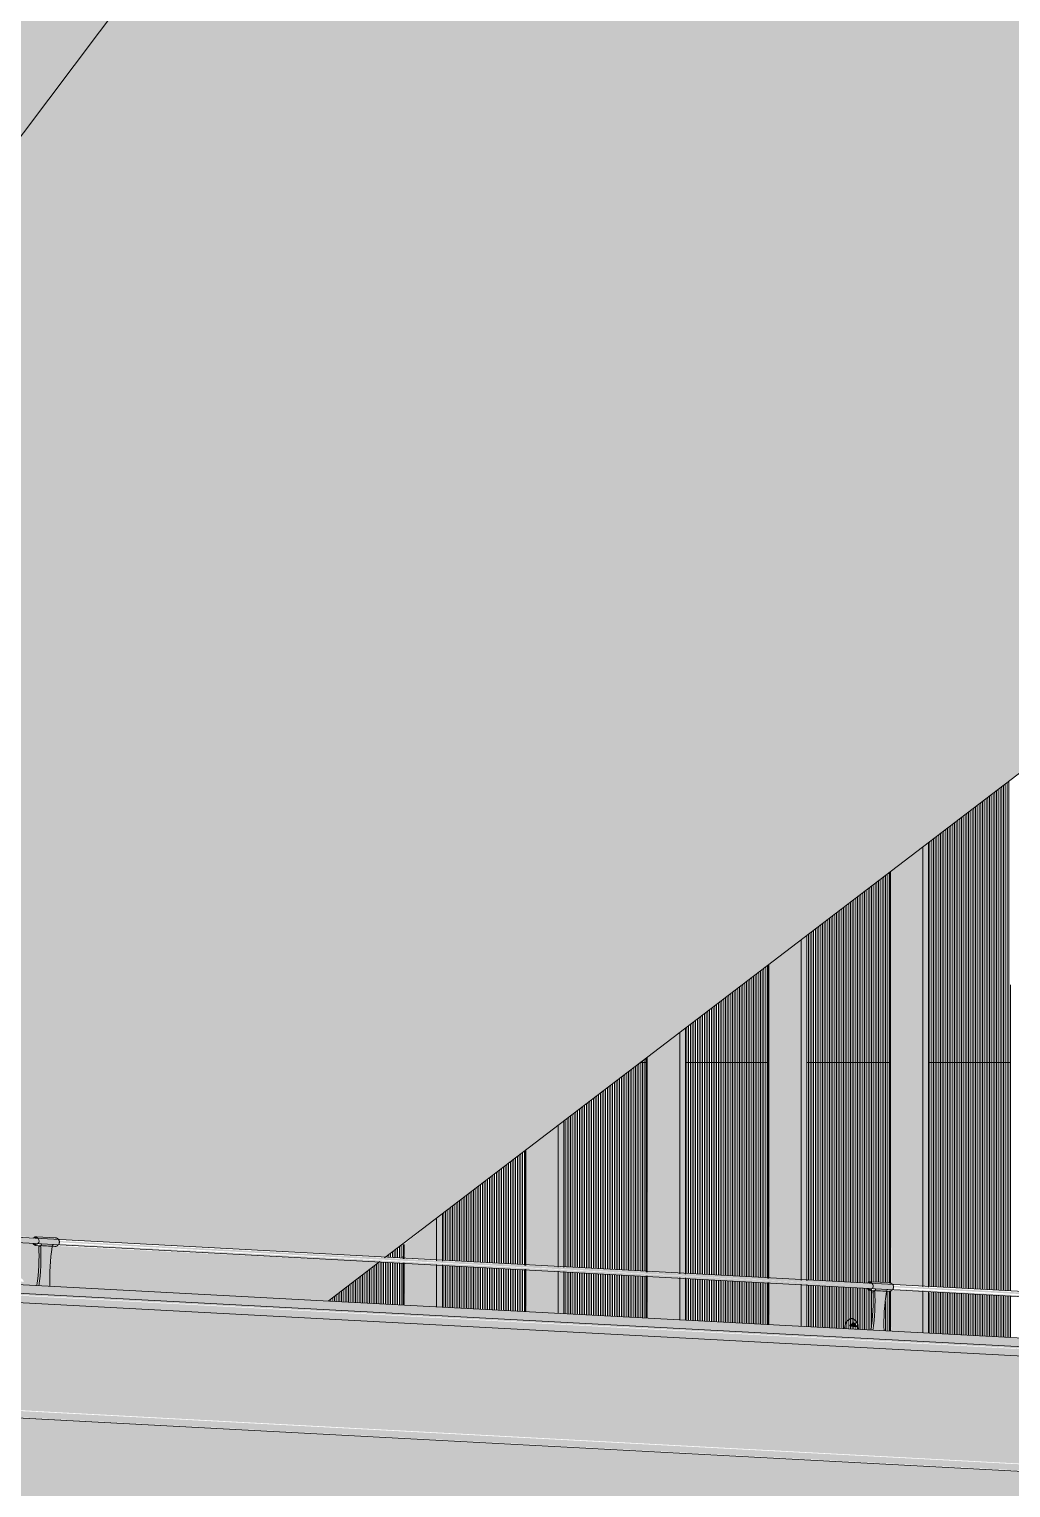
# Model space of a CAD drawing. Header units: millimetres. Extents: x -4612930 to -4329258, y -1064 to 30311.
# Drawn here: x -4523386 to -4521927, y 10478 to 12646 of the extents above; entities that cross this region are included whole.
import ezdxf

# ---------------------------------------------------------------- set-up
doc = ezdxf.new("R2010")
doc.units = ezdxf.units.MM
for name, color, linetype, lineweight in [('A-GENM', 13, 'Continuous', 5), ('A-GLAZ-CURT', 52, 'Continuous', 5), ('A-GLAZ-CWMG', 51, 'Continuous', 5), ('A-ROOF', 132, 'Continuous', 5), ('Q-SPCQ', 91, 'Continuous', 5)]:
    doc.layers.add(name, color=color, linetype=linetype, lineweight=lineweight)

# ---------------------------------------------------------------- blocks, each defined once
blk = doc.blocks.new('Static Line_Sayfa_Metal Deck_Pan Mount - Up to 15 _ pitch - Max 2 Users-1848369-SOUTH WEST')
at = {"layer": 'Q-SPCQ'}
h = blk.add_hatch(color=256, dxfattribs=at)
h.paths.add_polyline_path([(-4517174.3, 10506.2), (-4517172.9, 10509.5), (-4517173, 10510.1), (-4518385, 10573.4), (-4518385.1, 10571.5), (-4517178.7, 10506.4)])
h.paths.add_polyline_path([(-4518413.7, 10573), (-4518412.2, 10575.9), (-4518412.3, 10577), (-4519624.4, 10640.2), (-4519624.4, 10638.3), (-4518418, 10573.3)])
h.paths.add_polyline_path([(-4519653, 10639.9), (-4519651.6, 10642.8), (-4519651.7, 10643.8), (-4520863.7, 10706.9), (-4520863.8, 10705.2), (-4519657.3, 10640.1)])
h.paths.add_polyline_path([(-4520892.3, 10706.7), (-4520890.9, 10709.6), (-4520891, 10710.6), (-4522103.1, 10773.7), (-4522103.1, 10772), (-4520896.7, 10706.9)])
h.paths.add_polyline_path([(-4522131.7, 10773.5), (-4522130.2, 10776.4), (-4522130.4, 10777.5), (-4523342.4, 10840.8), (-4523342.5, 10838.8), (-4522136, 10773.8)])
h.paths.add_polyline_path([(-4523371, 10840.4), (-4523369.6, 10843.3), (-4523369.7, 10844.3), (-4524581.7, 10907.7), (-4524581.8, 10905.7), (-4523375.4, 10840.6)])
h.paths.add_polyline_path([(-4524610.3, 10907.2), (-4524608.9, 10910.6), (-4524609, 10911.1), (-4525821.1, 10974.5), (-4525821.1, 10972.5), (-4524614.1, 10907.4)])
h.paths.add_polyline_path([(-4525849.7, 10974), (-4525848.2, 10977.3), (-4525848.4, 10978), (-4527060.4, 11041.3), (-4527060.5, 11039.3), (-4525854, 10974.3)])
h.paths.add_polyline_path([(-4527089, 11040.9), (-4527087.6, 11044.1), (-4527088.2, 11044.8), (-4528299.7, 11108.2), (-4528299.8, 11106.2), (-4527093.4, 11041.1)])
h.paths.add_polyline_path([(-4528328.4, 11107.7), (-4528326.9, 11110.8), (-4528327, 11111.7), (-4529539.1, 11175), (-4529539.1, 11173), (-4528332.7, 11107.9)])
h.paths.add_polyline_path([(-4529567.7, 11174.5), (-4529566.3, 11177.5), (-4529566.4, 11178.5), (-4530778.4, 11241.9), (-4530778.2, 11239.8), (-4529572, 11174.8)])
h = blk.add_hatch(color=256, dxfattribs=at)
h.paths.add_polyline_path([(-4517172.8, 10510.1), (-4517173.9, 10514.2), (-4518384.8, 10577.5), (-4518384.8, 10575.5), (-4517173, 10510.1)])
h.paths.add_polyline_path([(-4518412.2, 10576.9), (-4518413.2, 10581), (-4519624.2, 10644.3), (-4519624.1, 10642.3), (-4518412.3, 10577)])
h.paths.add_polyline_path([(-4519651.5, 10643.8), (-4519652.6, 10647.8), (-4520863.5, 10711.1), (-4520863.4, 10709.1), (-4519651.7, 10643.8)])
h.paths.add_polyline_path([(-4520890.8, 10710.6), (-4520891.9, 10714.7), (-4522102.8, 10778), (-4522102.8, 10776), (-4520891, 10710.6)])
h.paths.add_polyline_path([(-4522130.2, 10777.5), (-4522131.2, 10781.5), (-4523342.2, 10844.8), (-4523342.1, 10842.8), (-4522130.4, 10777.5)])
h.paths.add_polyline_path([(-4523369.5, 10844.3), (-4523370.6, 10848.4), (-4524581.5, 10911.7), (-4524581.5, 10909.7), (-4523369.7, 10844.3)])
h.paths.add_polyline_path([(-4524608.9, 10911.1), (-4524609.9, 10915.2), (-4525820.9, 10978.5), (-4525820.8, 10976.5), (-4524609, 10911.1)])
h.paths.add_polyline_path([(-4525848.2, 10978), (-4525849.2, 10982), (-4527060.2, 11045.1), (-4527060.1, 11043.3), (-4525848.4, 10978)])
h.paths.add_polyline_path([(-4527087.5, 11044.8), (-4527088.6, 11048.9), (-4528299.5, 11112), (-4528299.5, 11110.2), (-4527087.7, 11044.8)])
h.paths.add_polyline_path([(-4528326.9, 11111.6), (-4528327.9, 11115.7), (-4529538.9, 11178.9), (-4529538.8, 11177), (-4528327, 11111.7)])
h.paths.add_polyline_path([(-4529566.2, 11178.5), (-4529567.3, 11182.5), (-4530778.2, 11245.7), (-4530778.1, 11243.8), (-4529566.4, 11178.5)])
h = blk.add_hatch(color=256, dxfattribs=at)
h.paths.add_polyline_path([(-4523373.1, 10839.3), (-4523375.4, 10840.6), (-4523375.4, 10839.4)])
h.paths.add_polyline_path([(-4523370.6, 10848.4), (-4523376.2, 10849.9), (-4523374.7, 10848.6)])
for points in [[(-4523348.1, 10836.6), (-4523342.3, 10841.8), (-4523344.3, 10847.5), (-4523347.4, 10849.6), (-4523374.7, 10851.1), (-4523369.5, 10845.3), (-4523371, 10840.4), (-4523372.1, 10837.9), (-4523348.3, 10836.6)], [(-4523371.7, 10778.3), (-4523368.9, 10810.4), (-4523369.7, 10836.8), (-4523371.8, 10836.6), (-4523372.3, 10801.3), (-4523372.3, 10778.3)], [(-4523355.2, 10777.4), (-4523353.7, 10820.8), (-4523351.7, 10837), (-4523368.8, 10837), (-4523370.2, 10789.8), (-4523371.6, 10778.3), (-4523366.8, 10778)], [(-4523351.7, 10837), (-4523353.7, 10838.1), (-4523353.7, 10837.1)], [(-4522108.8, 10769.8), (-4522103, 10775), (-4522105, 10780.7), (-4522108.2, 10782.8), (-4522135.3, 10784.2), (-4522130.1, 10778.5), (-4522131.7, 10773.5), (-4522132.8, 10771.1), (-4522111.1, 10769.9)], [(-4522132.3, 10712.1), (-4522129.5, 10743.5), (-4522130.4, 10770), (-4522132.5, 10768.4), (-4522133.1, 10732.8), (-4522132.9, 10712.2)], [(-4522115.8, 10711.3), (-4522114.3, 10754), (-4522112.3, 10770.2), (-4522129.5, 10770.2), (-4522130.9, 10723), (-4522132.2, 10712.1), (-4522126.8, 10711.8)], [(-4522112.3, 10770.2), (-4522114.3, 10771.3), (-4522114.3, 10770.3)], [(-4522154.8, 10716.7), (-4522158.5, 10722.5), (-4522161, 10724.1), (-4522166.1, 10720.7), (-4522167.4, 10719.2), (-4522166.2, 10717.3), (-4522156, 10716.8)], [(-4522153, 10713.2), (-4522153.4, 10713.5), (-4522153.4, 10713.3)]]:
    blk.add_hatch(color=256, dxfattribs=at).paths.add_polyline_path(points)
h = blk.add_hatch(color=256, dxfattribs=at)
h.paths.add_polyline_path([(-4522133.8, 10772.4), (-4522136, 10773.8), (-4522136, 10772.5)])
h.paths.add_polyline_path([(-4522131.2, 10781.5), (-4522136.8, 10783), (-4522135.3, 10781.7)])
for p, q in [((-4530797.8, 11240.9), (-4517164.7, 10505.7)), ((-4517164.3, 10513.6), (-4530797.4, 11248.9)), ((-4523347.4, 10849.6), (-4523374.7, 10851.1)), ((-4523375.4, 10838.1), (-4523348.1, 10836.6)), ((-4523371.8, 10838.1), (-4523371.8, 10836.9)), ((-4523371.8, 10836.9), (-4523368.9, 10836.7)), ((-4523368.9, 10837.9), (-4523367.8, 10839.6)), ((-4523368.9, 10836.7), (-4523368.9, 10837.9)), ((-4523351.7, 10837), (-4523368.9, 10837.9)), ((-4523350.4, 10839), (-4523351.7, 10837)), ((-4523351.7, 10837), (-4523351.7, 10835.8)), ((-4522108.1, 10782.8), (-4522135.3, 10784.2)), ((-4522136, 10771.3), (-4522108.8, 10769.8)), ((-4522132.4, 10771.2), (-4522132.5, 10770.1)), ((-4522132.5, 10770.1), (-4522129.6, 10769.9)), ((-4522129.6, 10769.9), (-4522129.5, 10771.1)), ((-4522129.5, 10771.1), (-4522128.2, 10773.1)), ((-4522112.3, 10770.2), (-4522129.5, 10771.1)), ((-4522112.3, 10770.2), (-4522112.4, 10769)), ((-4522111.1, 10772.1), (-4522112.3, 10770.2)), ((-4522174.5, 10716), (-4522175.8, 10715.4)), ((-4522174, 10717.7), (-4522174, 10716.7)), ((-4522154.7, 10715.7), (-4522154.6, 10716.7)), ((-4522153.1, 10714.2), (-4522154.3, 10715))]:
    blk.add_line(p, q, dxfattribs=at)
at = {"layer": 'Q-SPCQ', "flags": 128}
for points in [[(-4523374.7, 10851.1), (-4523374.9, 10851.1), (-4523375.2, 10851.1), (-4523375.5, 10851.1), (-4523375.8, 10851), (-4523376, 10851), (-4523376.3, 10851), (-4523376.6, 10850.9), (-4523376.8, 10850.8), (-4523377.1, 10850.8), (-4523377.3, 10850.7), (-4523377.6, 10850.6), (-4523377.8, 10850.5), (-4523378.1, 10850.3), (-4523378.3, 10850.2), (-4523378.5, 10850.1), (-4523378.8, 10849.9), (-4523379, 10849.8), (-4523379.2, 10849.6), (-4523379.4, 10849.5), (-4523379.6, 10849.3)], [(-4523348.1, 10836.6), (-4523347.8, 10836.6), (-4523347.6, 10836.6), (-4523347.3, 10836.6), (-4523347, 10836.7), (-4523346.8, 10836.7), (-4523346.5, 10836.7), (-4523346.2, 10836.8), (-4523346, 10836.9), (-4523345.7, 10836.9), (-4523345.4, 10837), (-4523345.2, 10837.1), (-4523345, 10837.2), (-4523344.7, 10837.4), (-4523344.5, 10837.5), (-4523344.2, 10837.6), (-4523344, 10837.8), (-4523343.8, 10837.9), (-4523343.6, 10838.1), (-4523343.4, 10838.3), (-4523343.2, 10838.4), (-4523343, 10838.6), (-4523342.8, 10838.8), (-4523342.7, 10839), (-4523342.5, 10839.2), (-4523342.4, 10839.4), (-4523342.2, 10839.6), (-4523342.1, 10839.8), (-4523342, 10840.1), (-4523341.8, 10840.3), (-4523341.7, 10840.5), (-4523341.6, 10840.7), (-4523341.6, 10841), (-4523341.5, 10841.2), (-4523341.4, 10841.5), (-4523341.3, 10841.7), (-4523341.3, 10842), (-4523341.3, 10842.2), (-4523341.2, 10842.5), (-4523341.2, 10842.7), (-4523341.2, 10843), (-4523341.2, 10843.2), (-4523341.2, 10843.5), (-4523341.2, 10843.7), (-4523341.2, 10844), (-4523341.3, 10844.2), (-4523341.3, 10844.5), (-4523341.4, 10844.7), (-4523341.5, 10844.9), (-4523341.5, 10845.2), (-4523341.6, 10845.4), (-4523341.7, 10845.7), (-4523341.8, 10845.9), (-4523341.9, 10846.1), (-4523342.1, 10846.3), (-4523342.2, 10846.6), (-4523342.3, 10846.8), (-4523342.5, 10847), (-4523342.7, 10847.2), (-4523342.8, 10847.4), (-4523343, 10847.6), (-4523343.2, 10847.8), (-4523343.4, 10848), (-4523343.6, 10848.1), (-4523343.8, 10848.3), (-4523344, 10848.4), (-4523344.2, 10848.6), (-4523344.5, 10848.7), (-4523344.7, 10848.9), (-4523344.9, 10849), (-4523345.2, 10849.1), (-4523345.4, 10849.2), (-4523345.7, 10849.3), (-4523345.9, 10849.4), (-4523346.2, 10849.4), (-4523346.5, 10849.5), (-4523346.7, 10849.5), (-4523347, 10849.6), (-4523347.3, 10849.6), (-4523347.4, 10849.6)], [(-4523380, 10840.3), (-4523379.8, 10840.1), (-4523379.6, 10839.9), (-4523379.4, 10839.8), (-4523379.2, 10839.6), (-4523379, 10839.4), (-4523378.8, 10839.3), (-4523378.6, 10839.1), (-4523378.3, 10839), (-4523378.1, 10838.8), (-4523377.8, 10838.7), (-4523377.6, 10838.6), (-4523377.4, 10838.5), (-4523377.1, 10838.4)], [(-4523377.1, 10838.4), (-4523376.8, 10838.3), (-4523376.6, 10838.3), (-4523376.3, 10838.2), (-4523376, 10838.2), (-4523375.8, 10838.1), (-4523375.5, 10838.1), (-4523375.4, 10838.1)], [(-4522135.3, 10784.2), (-4522135.6, 10784.2), (-4522135.9, 10784.2), (-4522136.2, 10784.2), (-4522136.4, 10784.2), (-4522136.7, 10784.2), (-4522137, 10784.1), (-4522137.2, 10784.1), (-4522137.5, 10784), (-4522137.7, 10783.9), (-4522138, 10783.8), (-4522138.3, 10783.7), (-4522138.5, 10783.6), (-4522138.7, 10783.5), (-4522139, 10783.4), (-4522139.2, 10783.2), (-4522139.4, 10783.1), (-4522139.6, 10782.9), (-4522139.8, 10782.8), (-4522140, 10782.6), (-4522140.2, 10782.4)], [(-4522108.8, 10769.8), (-4522108.5, 10769.8), (-4522108.2, 10769.8), (-4522108, 10769.8), (-4522107.7, 10769.8), (-4522107.4, 10769.9), (-4522107.2, 10769.9), (-4522106.9, 10770), (-4522106.6, 10770), (-4522106.4, 10770.1), (-4522106.1, 10770.2), (-4522105.9, 10770.3), (-4522105.6, 10770.4), (-4522105.4, 10770.5), (-4522105.1, 10770.7), (-4522104.9, 10770.8), (-4522104.7, 10770.9), (-4522104.5, 10771.1), (-4522104.3, 10771.2), (-4522104.1, 10771.4), (-4522103.9, 10771.6), (-4522103.7, 10771.8), (-4522103.5, 10772), (-4522103.3, 10772.2), (-4522103.2, 10772.4), (-4522103, 10772.6), (-4522102.9, 10772.8), (-4522102.8, 10773), (-4522102.6, 10773.2), (-4522102.5, 10773.4), (-4522102.4, 10773.7), (-4522102.3, 10773.9), (-4522102.2, 10774.1), (-4522102.1, 10774.4), (-4522102.1, 10774.6), (-4522102, 10774.9), (-4522102, 10775.1), (-4522101.9, 10775.4), (-4522101.9, 10775.6), (-4522101.9, 10775.9), (-4522101.9, 10776.1), (-4522101.9, 10776.4), (-4522101.9, 10776.6), (-4522101.9, 10776.9), (-4522101.9, 10777.1), (-4522102, 10777.4), (-4522102, 10777.6), (-4522102.1, 10777.9), (-4522102.1, 10778.1), (-4522102.2, 10778.3), (-4522102.3, 10778.6), (-4522102.4, 10778.8), (-4522102.5, 10779.1), (-4522102.6, 10779.3), (-4522102.7, 10779.5), (-4522102.9, 10779.7), (-4522103, 10779.9), (-4522103.2, 10780.2), (-4522103.3, 10780.4), (-4522103.5, 10780.6), (-4522103.7, 10780.7), (-4522103.9, 10780.9), (-4522104, 10781.1), (-4522104.2, 10781.3), (-4522104.5, 10781.4), (-4522104.7, 10781.6), (-4522104.9, 10781.8), (-4522105.1, 10781.9), (-4522105.4, 10782), (-4522105.6, 10782.1), (-4522105.8, 10782.3), (-4522106.1, 10782.4), (-4522106.4, 10782.4), (-4522106.6, 10782.5), (-4522106.9, 10782.6), (-4522107.1, 10782.7), (-4522107.4, 10782.7), (-4522107.7, 10782.7), (-4522108, 10782.8), (-4522108.1, 10782.8)], [(-4522140.6, 10773.5), (-4522140.4, 10773.3), (-4522140.3, 10773.1), (-4522140.1, 10772.9), (-4522139.9, 10772.7), (-4522139.7, 10772.6), (-4522139.4, 10772.4), (-4522139.2, 10772.3), (-4522139, 10772.1), (-4522138.8, 10772), (-4522138.5, 10771.9), (-4522138.3, 10771.8), (-4522138, 10771.7), (-4522137.8, 10771.6), (-4522137.5, 10771.5), (-4522137.2, 10771.4), (-4522137, 10771.4), (-4522136.7, 10771.3), (-4522136.4, 10771.3), (-4522136.2, 10771.3), (-4522136, 10771.3)], [(-4522176.2, 10714.7), (-4522176.2, 10714.7), (-4522176.2, 10714.7), (-4522176.2, 10714.8), (-4522176.2, 10714.8), (-4522176.2, 10714.8), (-4522176.2, 10714.9), (-4522176.2, 10714.9), (-4522176.2, 10714.9), (-4522176.1, 10715), (-4522176.1, 10715), (-4522176.1, 10715), (-4522176.1, 10715.1), (-4522176.1, 10715.1), (-4522176.1, 10715.1), (-4522176, 10715.1), (-4522176, 10715.2), (-4522176, 10715.2), (-4522176, 10715.2), (-4522175.9, 10715.2), (-4522175.9, 10715.3), (-4522175.9, 10715.3), (-4522175.9, 10715.3), (-4522175.8, 10715.3), (-4522175.8, 10715.3), (-4522175.8, 10715.4), (-4522175.8, 10715.4)], [(-4522174.5, 10716), (-4522174.5, 10716), (-4522174.4, 10716), (-4522174.4, 10716.1), (-4522174.4, 10716.1), (-4522174.4, 10716.1), (-4522174.3, 10716.1), (-4522174.3, 10716.1), (-4522174.3, 10716.2), (-4522174.3, 10716.2), (-4522174.2, 10716.2), (-4522174.2, 10716.2), (-4522174.2, 10716.3), (-4522174.2, 10716.3), (-4522174.2, 10716.3), (-4522174.1, 10716.4), (-4522174.1, 10716.4), (-4522174.1, 10716.4), (-4522174.1, 10716.4), (-4522174.1, 10716.5), (-4522174.1, 10716.5), (-4522174.1, 10716.5), (-4522174.1, 10716.6), (-4522174.1, 10716.6), (-4522174.1, 10716.6), (-4522174.1, 10716.7), (-4522174, 10716.7)], [(-4522174, 10717.7), (-4522174, 10718.2), (-4522173.9, 10718.8), (-4522173.8, 10719.3), (-4522173.7, 10719.8), (-4522173.6, 10720.3), (-4522173.5, 10720.7), (-4522173.3, 10721.2), (-4522173.1, 10721.7), (-4522172.9, 10722.2), (-4522172.7, 10722.7), (-4522172.5, 10723.1), (-4522172.2, 10723.6), (-4522172, 10724), (-4522171.7, 10724.4), (-4522171.4, 10724.8), (-4522171.1, 10725.2), (-4522170.7, 10725.6), (-4522170.4, 10726), (-4522170, 10726.4), (-4522169.6, 10726.7), (-4522169.2, 10727), (-4522168.8, 10727.3), (-4522168.4, 10727.6), (-4522168, 10727.9), (-4522167.6, 10728.2), (-4522167.1, 10728.4), (-4522166.6, 10728.6), (-4522166.2, 10728.9), (-4522165.7, 10729), (-4522165.2, 10729.2), (-4522164.7, 10729.4), (-4522164.2, 10729.5), (-4522163.7, 10729.6), (-4522163.7, 10729.6)], [(-4522163.7, 10729.6), (-4522163.2, 10729.5), (-4522162.7, 10729.3), (-4522162.2, 10729.1), (-4522161.8, 10728.9), (-4522161.3, 10728.6), (-4522160.9, 10728.4), (-4522160.4, 10728.1), (-4522160, 10727.8), (-4522159.6, 10727.5), (-4522159.2, 10727.2), (-4522158.8, 10726.9), (-4522158.4, 10726.5), (-4522158.1, 10726.1), (-4522157.7, 10725.8), (-4522157.4, 10725.4), (-4522157.1, 10725), (-4522156.8, 10724.5), (-4522156.5, 10724.1), (-4522156.3, 10723.7), (-4522156, 10723.2), (-4522155.8, 10722.8), (-4522155.6, 10722.3), (-4522155.4, 10721.8), (-4522155.2, 10721.3), (-4522155.1, 10720.8), (-4522155, 10720.4), (-4522154.8, 10719.9), (-4522154.8, 10719.3), (-4522154.7, 10718.8), (-4522154.6, 10718.3), (-4522154.6, 10717.8), (-4522154.6, 10717.3), (-4522154.6, 10716.8), (-4522154.6, 10716.7)], [(-4522154.7, 10715.7), (-4522154.7, 10715.7), (-4522154.7, 10715.6), (-4522154.7, 10715.6), (-4522154.7, 10715.6), (-4522154.7, 10715.5), (-4522154.7, 10715.5), (-4522154.7, 10715.5), (-4522154.6, 10715.4), (-4522154.6, 10715.4), (-4522154.6, 10715.4), (-4522154.6, 10715.3), (-4522154.6, 10715.3), (-4522154.6, 10715.3), (-4522154.6, 10715.2), (-4522154.6, 10715.2), (-4522154.5, 10715.2), (-4522154.5, 10715.2), (-4522154.5, 10715.1), (-4522154.5, 10715.1), (-4522154.5, 10715.1), (-4522154.4, 10715.1), (-4522154.4, 10715), (-4522154.4, 10715), (-4522154.4, 10715), (-4522154.3, 10715), (-4522154.3, 10715)], [(-4522153.1, 10714.2), (-4522153.1, 10714.2), (-4522153.1, 10714.1), (-4522153, 10714.1), (-4522153, 10714.1), (-4522153, 10714.1), (-4522153, 10714.1), (-4522152.9, 10714), (-4522152.9, 10714), (-4522152.9, 10714), (-4522152.9, 10714), (-4522152.9, 10713.9), (-4522152.8, 10713.9), (-4522152.8, 10713.9), (-4522152.8, 10713.8), (-4522152.8, 10713.8), (-4522152.8, 10713.8), (-4522152.8, 10713.7), (-4522152.8, 10713.7), (-4522152.8, 10713.7), (-4522152.8, 10713.7), (-4522152.7, 10713.6), (-4522152.7, 10713.6), (-4522152.7, 10713.6), (-4522152.7, 10713.5), (-4522152.7, 10713.5), (-4522152.7, 10713.5)]]:
    blk.add_lwpolyline(points, dxfattribs=at)
at = {"layer": 'Q-SPCQ'}
for centre, major_axis, ratio, start_param, end_param in [((-4523376.4, 10844.7), (0.28, 5.21), 0.976595, 0.001555, 0.702697), ((-4523376.4, 10844.7), (0.28, 5.21), 0.976595, 3.143148, 6.28474), ((-4523346.4, 10843), (0.28, 5.21), 0.976595, 4.190345, 5.237543), ((-4523376.4, 10844.7), (0.28, 5.21), 0.976595, 2.435211, 3.143148), ((-4523386.9, 10806.7), (3.7, 69.9), 0.215086, 4.306287, 5.170829), ((-4523384, 10806.5), (3.7, 69.9), 0.215086, 4.30624, 5.170829), ((-4523339.9, 10804.1), (3.7, 69.9), 0.215086, 1.111671, 1.976121), ((-4522137.1, 10777.8), (0.28, 5.21), 0.976595, 0.001555, 0.702697), ((-4522137.1, 10777.8), (0.28, 5.21), 0.976595, 5.237543, 6.28474), ((-4522137.1, 10777.8), (0.28, 5.21), 0.976595, 4.251637, 5.175447), ((-4522107, 10776.2), (0.28, 5.21), 0.976595, 4.252005, 5.175081), ((-4522137.1, 10777.8), (0.28, 5.21), 0.976595, 2.481972, 3.143148), ((-4522137.1, 10777.8), (0.28, 5.21), 0.976595, 3.143148, 4.190345), ((-4522147.6, 10739.8), (3.7, 69.9), 0.215086, 4.316644, 5.170829), ((-4522144.7, 10739.7), (3.7, 69.9), 0.215086, 4.316597, 5.170829), ((-4522100.5, 10737.3), (3.7, 69.9), 0.215086, 1.111671, 1.965765)]:
    blk.add_ellipse(centre, major_axis=major_axis, ratio=ratio, start_param=start_param, end_param=end_param, dxfattribs=at)
blk = doc.blocks.new('Generic Models 20 - Generic Models 13-2246191-SOUTH WEST')
at = {"layer": 'A-GENM'}
h = blk.add_hatch(color=256, dxfattribs=at)
h.paths.add_polyline_path([(-4524631.7, 10845.6), (-4524611.2, 10872.8), (-4524608.2, 10901.1), (-4524609.8, 10904.7), (-4524616, 10906.3), (-4524620.3, 10907.7), (-4524906.1, 10923.1), (-4524945.7, 10862.3), (-4524631.8, 10845.6)])
h.paths.add_polyline_path([(-4524633.5, 10850.4), (-4524645.7, 10853), (-4524636.8, 10855.9), (-4524634.4, 10853.4)])
h.paths.add_polyline_path([(-4524591.6, 10898.9), (-4524588.2, 10903.5), (-4524591.3, 10901.4)])
h.paths.add_polyline_path([(-4524580.6, 10913.6), (-4522475.1, 13715.8), (-4522474.7, 14656.4), (-4524901, 10930.9), (-4524612.2, 10916.7), (-4524614, 10917.9), (-4524583.7, 10914.4), (-4524581.5, 10913.7)])
h.paths.add_polyline_path([(-4521794.8, 15445.3), (-4521175.5, 15445.3), (-4520833.9, 15900), (-4521664.7, 15900), (-4521960.9, 15445.3)])
h.paths.add_polyline_path([(-4532655.1, 15581.3), (-4532663.8, 15899.9), (-4532793.9, 15899.9), (-4532781.8, 15592.5), (-4532656.4, 15581.4)])
h = blk.add_hatch(color=256, dxfattribs=at)
h.paths.add_polyline_path([(-4522941.9, 10755.4), (-4522866.3, 10813.1), (-4523346.6, 10837.4), (-4523351.7, 10836.6), (-4523355.3, 10789), (-4523354.9, 10777.4), (-4522945.6, 10755.6)])
h.paths.add_polyline_path([(-4523374.6, 10778.5), (-4523371.9, 10805.9), (-4523368.9, 10834.3), (-4523370.4, 10837.8), (-4523376.9, 10839.6), (-4523381, 10840.9), (-4524586, 10904.2), (-4524591.6, 10898.9), (-4524594.7, 10855.9), (-4524593, 10843.5), (-4523375.1, 10778.5)])
h.paths.add_polyline_path([(-4523394.2, 10783.6), (-4523405.9, 10786.4), (-4523397.5, 10789), (-4523395, 10786.6)])
h.paths.add_polyline_path([(-4522856.5, 10820.6), (-4520528.4, 12600), (-4520368.2, 15902.2), (-4520832.7, 15901.6), (-4521175.5, 15445.3), (-4520679.7, 15445.3), (-4520680.7, 13042.4), (-4522475.3, 13042.4), (-4522475.1, 13715.8), (-4524580.6, 10913.6), (-4523372.9, 10849.9), (-4523374.7, 10851.1), (-4523344.3, 10847.5), (-4523339, 10846.6), (-4522907.9, 10823.4)])
h.paths.add_polyline_path([(-4524614.1, 10844.6), (-4524612.5, 10871.2), (-4524631.7, 10845.6), (-4524614.1, 10844.6)])
for p, q in [((-4524581.5, 10912.4), (-4522475.1, 13715.8)), ((-4522475.1, 13715.8), (-4524581.5, 10912.4)), ((-4522857.9, 10819.5), (-4520528.4, 12600)), ((-4522941.9, 10755.4), (-4522864.9, 10814.2))]:
    blk.add_line(p, q, dxfattribs=at)
blk = doc.blocks.new('GT01 - GT01-2642391-SOUTH WEST')
at = {"layer": 'A-GENM'}
for points in [[(-4499486.7, 9490.4), (-4499488.2, 9503.4), (-4531173.5, 11194.8), (-4531174.6, 10998.7), (-4531009.9, 11000.9), (-4530823.7, 11155.5), (-4530827.1, 11160.4), (-4530829, 11158.9), (-4530847.7, 11164.5), (-4499488.2, 9490.5)], [(-4499321.8, 9307.9), (-4499139.3, 9457.9), (-4530826.2, 11149.3), (-4531008.7, 10999.3), (-4499481.8, 9316.4)], [(-4499141.7, 9469.5), (-4499160.8, 9473), (-4530847.7, 11164.5), (-4530828.6, 11160.9), (-4499328.9, 9479.5)], [(-4499139.3, 9457.9), (-4499136.8, 9462), (-4499138.9, 9468.1), (-4499141.7, 9469.5), (-4530825.8, 11159.5), (-4530823.7, 11155.1), (-4530822.4, 11149.1), (-4499141.7, 9458)], [(-4499488.2, 9305.3), (-4499328.9, 9305.3), (-4531015.8, 10996.7), (-4531174.6, 10996.6), (-4530361.1, 10955.3), (-4530278.6, 10951.1), (-4530278.6, 10948.8), (-4527434.2, 10799.1), (-4527413.5, 10798), (-4527413.5, 10795.9), (-4517671.1, 10277.9), (-4517588.5, 10273.7), (-4517588.5, 10271.4), (-4514234.4, 10094.5), (-4514151.8, 10090.3), (-4514151.8, 10088), (-4512487, 10001.2), (-4512404.5, 9997), (-4512404.5, 9994.7), (-4510781.9, 9910.2), (-4510699.4, 9906), (-4510699.4, 9903.7), (-4507200.6, 9719), (-4507118, 9714.8), (-4507118, 9712.5), (-4504934.4, 9598), (-4504851.8, 9593.9), (-4504851.8, 9591.5), (-4501724.2, 9426.7), (-4501641.6, 9422.5), (-4501641.6, 9420.2), (-4499489.6, 9305.3)], [(-4499328.9, 9305.3), (-4499324, 9308), (-4531010.9, 10997.9), (-4531008.7, 10996.3), (-4499334.5, 9305.6)]]:
    blk.add_hatch(color=256, dxfattribs=at).paths.add_polyline_path(points)
for p, q in [((-4499486.6, 9503.3), (-4531173.5, 11194.8)), ((-4499160.8, 9473), (-4530847.7, 11164.5)), ((-4499139.3, 9457.9), (-4530826.2, 11149.3)), ((-4517723.1, 10278.6), (-4527413.5, 10795.9))]:
    blk.add_line(p, q, dxfattribs=at)
blk = doc.blocks.new('MulticellPanel_Polycarbonate_Danpal_1040w - Grey-V177-SOUTH WEST')
at = {"layer": 'A-GENM'}
h = blk.add_hatch(dxfattribs=at)
h.set_pattern_fill('FP_120', color=256, style=0, pattern_type=2)
h.set_pattern_definition([(90, (-4522919.341, 9360), (2.605, -2e-16), [])])
h.paths.add_polyline_path([(-4522830.6, 10749.4), (-4522830.6, 10811.2), (-4522866.3, 10813.1), (-4522941.9, 10755.4), (-4522842.2, 10750)])
h.paths.add_polyline_path([(-4522830.6, 10819.2), (-4522831.7, 10839.6), (-4522856.5, 10820.6), (-4522842.2, 10819.9)])
blk = doc.blocks.new('MulticellPanel_Polycarbonate_Danpal_1040w - Grey-V178-SOUTH WEST')
at = {"layer": 'A-GENM'}
h = blk.add_hatch(dxfattribs=at)
h.set_pattern_fill('FP_121', color=256, style=0, pattern_type=2)
h.set_pattern_definition([(90, (-4522738.746, 9360), (2.605, -2e-16), [])])
h.paths.add_polyline_path([(-4522650, 10739.8), (-4522650, 10801.5), (-4522772.1, 10808.1), (-4522772.1, 10746.3), (-4522657.9, 10740.2)])
h.paths.add_polyline_path([(-4522650, 10809.5), (-4522650, 10978.5), (-4522772.1, 10885.1), (-4522772.1, 10816.1), (-4522657.9, 10809.9)])
blk = doc.blocks.new('MulticellPanel_Polycarbonate_Danpal_1040w - Grey-V179-SOUTH WEST')
at = {"layer": 'A-GENM'}
h = blk.add_hatch(dxfattribs=at)
h.set_pattern_fill('FP_122', color=256, style=0, pattern_type=2)
h.set_pattern_definition([(90, (-4522558.15, 9360), (2.605, -2e-16), [])])
h.paths.add_polyline_path([(-4522469.4, 10730.1), (-4522469.4, 10791.7), (-4522591.5, 10798.3), (-4522591.5, 10736.7), (-4522485.3, 10731)])
h.paths.add_polyline_path([(-4522469.4, 10799.8), (-4522469.4, 11110), (-4522477.9, 11110), (-4522591.5, 11023.1), (-4522591.5, 10806.3), (-4522485.3, 10800.6)])
for p, q in [((-4522477.9, 11110), (-4522469.4, 11110)), ((-4522469.4, 11110), (-4522469.3, 11110))]:
    blk.add_line(p, q, dxfattribs=at)
blk = doc.blocks.new('MulticellPanel_Polycarbonate_Danpal_1040w - Grey-V180-SOUTH WEST')
at = {"layer": 'A-GENM'}
h = blk.add_hatch(dxfattribs=at)
h.set_pattern_fill('FP_123', color=256, style=0, pattern_type=2)
h.set_pattern_definition([(90, (-4522377.555, 9360), (2.605, -2e-16), [])])
h.paths.add_polyline_path([(-4522288.8, 10720.5), (-4522288.8, 10782), (-4522410.9, 10788.6), (-4522410.9, 10727), (-4522312.7, 10721.8)])
h.paths.add_polyline_path([(-4522288.8, 10790), (-4522288.8, 11110), (-4522410.9, 11110), (-4522410.9, 10796.6), (-4522291.6, 10790.2)])
for p, q in [((-4522410.9, 11110), (-4522288.8, 11110)), ((-4522288.8, 11110), (-4522288.7, 11110))]:
    blk.add_line(p, q, dxfattribs=at)
blk = doc.blocks.new('MulticellPanel_Polycarbonate_Danpal_1040w - Grey-V181-SOUTH WEST')
at = {"layer": 'A-GENM'}
h = blk.add_hatch(dxfattribs=at)
h.set_pattern_fill('FP_124', color=256, style=0, pattern_type=2)
h.set_pattern_definition([(90, (-4522196.959, 9360), (2.605, -2e-16), [])])
h.paths.add_polyline_path([(-4522108.2, 10710.9), (-4522108.8, 10769.8), (-4522112.6, 10768.4), (-4522116, 10722.2), (-4522115.6, 10711.2), (-4522111.3, 10711)])
h.paths.add_polyline_path([(-4522135.2, 10712.3), (-4522132.6, 10739), (-4522129.5, 10767.4), (-4522131.1, 10771), (-4522137.4, 10772.6), (-4522141.6, 10774.1), (-4522230.3, 10778.8), (-4522230.3, 10717.4), (-4522135.7, 10712.3)])
h.paths.add_polyline_path([(-4522154.8, 10716.7), (-4522167, 10719.4), (-4522158.2, 10722.2), (-4522155.7, 10719.7)])
h.paths.add_polyline_path([(-4522138.9, 10781.9), (-4522130.4, 10784), (-4522108.2, 10784.2), (-4522108.2, 11110), (-4522230.3, 11110), (-4522230.3, 10786.9), (-4522140.1, 10782)])
for p, q in [((-4522230.3, 11110), (-4522108.2, 11110)), ((-4522108.2, 11110), (-4522108.1, 11110))]:
    blk.add_line(p, q, dxfattribs=at)
blk = doc.blocks.new('MulticellPanel_Polycarbonate_Danpal_1040w - Grey-V182-SOUTH WEST')
at = {"layer": 'A-GENM'}
h = blk.add_hatch(dxfattribs=at)
h.set_pattern_fill('FP_125', color=256, style=0, pattern_type=2)
h.set_pattern_definition([(90, (-4522016.364, 9360), (2.605, -2e-16), [])])
h.paths.add_polyline_path([(-4521927.6, 10701.2), (-4521927.6, 10762.5), (-4522049.8, 10768.4), (-4522049.8, 10707.7), (-4521959, 10702.9)])
h.paths.add_polyline_path([(-4521927.6, 10770.5), (-4521927.6, 11110), (-4522049.8, 11110), (-4522049.8, 10777.1), (-4521959, 10772.2)])
for p, q in [((-4522049.8, 11110), (-4521927.6, 11110)), ((-4521927.6, 11110), (-4521927.5, 11110))]:
    blk.add_line(p, q, dxfattribs=at)
blk = doc.blocks.new('Rectangular Mullion - Mullion_FramedFacade_Danpal_DPAEC50-2873208-SOUTH WEST')
at = {"layer": 'A-GLAZ-CWMG'}
h = blk.add_hatch(color=256, dxfattribs=at)
h.paths.add_polyline_path([(-4522780.6, 10746.7), (-4522780.6, 10808.5), (-4522828.8, 10811.1), (-4522827.5, 10749.2)])
h.paths.add_polyline_path([(-4522780.6, 10816.5), (-4522780.6, 10878.7), (-4522828.8, 10839.6), (-4522827.5, 10819.1)])
h = blk.add_hatch(color=256, dxfattribs=at)
h.paths.add_polyline_path([(-4522772.1, 10746.3), (-4522772.1, 10808.1), (-4522780.6, 10808.5), (-4522780.6, 10746.7)])
h.paths.add_polyline_path([(-4522772.1, 10816.1), (-4522772.1, 10885.1), (-4522780.6, 10878.7), (-4522780.6, 10816.5)])
for p, q in [((-4522780.6, 10878.7), (-4522780.6, 10815.4)), ((-4522772.1, 10814.9), (-4522772.1, 10885.1)), ((-4522830.4, 10839.6), (-4522830.4, 10818.1)), ((-4522829.8, 10839.6), (-4522829.8, 10818)), ((-4522829.7, 10839.6), (-4522829.7, 10818)), ((-4522828.8, 10839.6), (-4522828.8, 10818)), ((-4522830.4, 10812.4), (-4522830.4, 10749.4)), ((-4522829.8, 10812.4), (-4522829.8, 10749.4)), ((-4522829.7, 10812.3), (-4522829.7, 10749.4)), ((-4522828.8, 10812.3), (-4522828.8, 10749.3)), ((-4522780.6, 10809.7), (-4522780.6, 10746.7)), ((-4522772.1, 10746.3), (-4522772.1, 10809.2))]:
    blk.add_line(p, q, dxfattribs=at)
blk = doc.blocks.new('Rectangular Mullion - Mullion_FramedFacade_Danpal_DPAEC50-V188-SOUTH WEST')
at = {"layer": 'A-GLAZ-CWMG'}
h = blk.add_hatch(color=256, dxfattribs=at)
h.paths.add_polyline_path([(-4522600, 10737.1), (-4522600.3, 10798.8), (-4522648.2, 10801.4), (-4522646.9, 10739.6), (-4522600.3, 10737.1)])
h.paths.add_polyline_path([(-4522600, 10806.8), (-4522600.3, 11016.4), (-4522648.2, 10979.8), (-4522646.9, 10809.3), (-4522600.3, 10806.8)])
h = blk.add_hatch(color=256, dxfattribs=at)
h.paths.add_polyline_path([(-4522591.5, 10736.7), (-4522591.5, 10798.3), (-4522600, 10798.8), (-4522600, 10737.1)])
h.paths.add_polyline_path([(-4522591.5, 10806.3), (-4522591.5, 11023.1), (-4522600, 11016.7), (-4522600, 10806.8)])
for p, q in [((-4522600, 11016.7), (-4522600, 10805.6)), ((-4522591.5, 10805.2), (-4522591.5, 11023.1)), ((-4522649.8, 10978.6), (-4522649.8, 10808.3)), ((-4522649.2, 10979.1), (-4522649.2, 10808.3)), ((-4522649.1, 10979.2), (-4522649.1, 10808.3)), ((-4522648.2, 10979.8), (-4522648.2, 10808.2)), ((-4522649.8, 10802.6), (-4522649.8, 10739.8)), ((-4522649.2, 10802.6), (-4522649.2, 10739.7)), ((-4522649.1, 10802.6), (-4522649.1, 10739.7)), ((-4522648.2, 10802.6), (-4522648.2, 10739.7)), ((-4522600, 10800), (-4522600, 10737.1)), ((-4522591.5, 10736.7), (-4522591.5, 10799.5))]:
    blk.add_line(p, q, dxfattribs=at)
blk = doc.blocks.new('Rectangular Mullion - Mullion_FramedFacade_Danpal_DPAEC50-V189-SOUTH WEST')
at = {"layer": 'A-GLAZ-CWMG'}
h = blk.add_hatch(color=256, dxfattribs=at)
h.paths.add_polyline_path([(-4522419.4, 10727.5), (-4522419.4, 10789), (-4522467.6, 10791.6), (-4522466.3, 10730), (-4522427.7, 10727.9)])
h.paths.add_polyline_path([(-4522419.4, 10797.1), (-4522419.4, 11110), (-4522467.6, 11110), (-4522466.3, 10799.6), (-4522427.7, 10797.5)])
h = blk.add_hatch(color=256, dxfattribs=at)
h.paths.add_polyline_path([(-4522410.9, 10727), (-4522410.9, 10788.6), (-4522419.4, 10789), (-4522419.4, 10727.5)])
h.paths.add_polyline_path([(-4522410.9, 10796.6), (-4522410.9, 11110), (-4522419.4, 11110), (-4522419.4, 10797.1)])
for p, q in [((-4522469.2, 11110), (-4522469.2, 10798.6)), ((-4522468.6, 11110), (-4522468.6, 10798.5)), ((-4522468.5, 11110), (-4522468.5, 10798.5)), ((-4522467.6, 11110), (-4522467.6, 10798.5)), ((-4522419.4, 11110), (-4522419.4, 10795.9)), ((-4522410.9, 10795.4), (-4522410.9, 11110)), ((-4522469.2, 10792.9), (-4522469.2, 10730.1)), ((-4522468.6, 10792.9), (-4522468.6, 10730.1)), ((-4522468.5, 10792.9), (-4522468.5, 10730.1)), ((-4522467.6, 10792.8), (-4522467.6, 10730)), ((-4522419.4, 10790.2), (-4522419.4, 10727.5)), ((-4522410.9, 10727), (-4522410.9, 10789.8))]:
    blk.add_line(p, q, dxfattribs=at)
blk = doc.blocks.new('Rectangular Mullion - Mullion_FramedFacade_Danpal_DPAEC50-V190-SOUTH WEST')
at = {"layer": 'A-GLAZ-CWMG'}
h = blk.add_hatch(color=256, dxfattribs=at)
h.paths.add_polyline_path([(-4522238.8, 10717.8), (-4522238.8, 10779.3), (-4522287, 10781.9), (-4522285.7, 10720.3), (-4522255.1, 10718.7)])
h.paths.add_polyline_path([(-4522238.8, 10787.3), (-4522238.8, 11110), (-4522287, 11110), (-4522285.7, 10789.8), (-4522255.1, 10788.2)])
h = blk.add_hatch(color=256, dxfattribs=at)
h.paths.add_polyline_path([(-4522230.3, 10717.4), (-4522230.3, 10778.8), (-4522238.8, 10779.3), (-4522238.8, 10717.8)])
h.paths.add_polyline_path([(-4522230.3, 10786.9), (-4522230.3, 11110), (-4522238.8, 11110), (-4522238.8, 10787.3)])
for p, q in [((-4522288.6, 11110), (-4522288.6, 10788.8)), ((-4522288, 11110), (-4522288, 10788.8)), ((-4522287.9, 11110), (-4522287.9, 10788.8)), ((-4522287, 11110), (-4522287, 10788.7)), ((-4522238.8, 11110), (-4522238.8, 10786.1)), ((-4522230.3, 10785.7), (-4522230.3, 11110)), ((-4522288.6, 10783.2), (-4522288.6, 10720.5)), ((-4522288, 10783.1), (-4522288, 10720.4)), ((-4522287.9, 10783.1), (-4522287.9, 10720.4)), ((-4522287, 10783.1), (-4522287, 10720.4)), ((-4522238.8, 10780.5), (-4522238.8, 10717.8)), ((-4522230.3, 10717.4), (-4522230.3, 10780))]:
    blk.add_line(p, q, dxfattribs=at)
blk = doc.blocks.new('Rectangular Mullion - Mullion_FramedFacade_Danpal_DPAEC50-V191-SOUTH WEST')
at = {"layer": 'A-GLAZ-CWMG'}
h = blk.add_hatch(color=256, dxfattribs=at)
h.paths.add_polyline_path([(-4522058.2, 10708.2), (-4522058.2, 10769.6), (-4522106.4, 10771), (-4522105.1, 10710.7), (-4522082.5, 10709.5)])
h.paths.add_polyline_path([(-4522058.2, 10777.6), (-4522058.2, 11110), (-4522106.4, 11110), (-4522105, 10780.7), (-4522099.6, 10779.8), (-4522082.5, 10778.9)])
h = blk.add_hatch(color=256, dxfattribs=at)
h.paths.add_polyline_path([(-4522049.8, 10707.7), (-4522049.8, 10769.1), (-4522058.2, 10768.4), (-4522058.2, 10708.2)])
h.paths.add_polyline_path([(-4522049.8, 10777.1), (-4522049.8, 11110), (-4522058.2, 11110), (-4522058.2, 10777.6)])
for p, q in [((-4522108, 11110), (-4522108, 10782.7)), ((-4522107.4, 11110), (-4522107.4, 10782.3)), ((-4522107.3, 11110), (-4522107.3, 10782.2)), ((-4522106.4, 11110), (-4522106.4, 10781.7)), ((-4522058.2, 11110), (-4522058.2, 10776.4)), ((-4522049.8, 10776), (-4522049.8, 11110)), ((-4522108, 10768.4), (-4522108, 10710.8)), ((-4522107.4, 10768.4), (-4522107.4, 10710.8)), ((-4522107.3, 10768.4), (-4522107.3, 10710.8)), ((-4522106.4, 10771), (-4522106.4, 10710.8)), ((-4522058.2, 10770.7), (-4522058.2, 10708.2)), ((-4522049.8, 10707.7), (-4522049.8, 10768.4))]:
    blk.add_line(p, q, dxfattribs=at)
blk = doc.blocks.new('MulticellPanel_Polycarbonate_Danpal_1040w - Grey-V197-SOUTH WEST')
at = {"layer": 'A-GENM'}
h = blk.add_hatch(dxfattribs=at)
h.set_pattern_fill('FP_132', color=256, style=0, pattern_type=2)
h.set_pattern_definition([(90, (-4522558.15, 11837.94), (2.605, -2e-16), [])])
h.paths.add_polyline_path([(-4522469.4, 11110), (-4522469.4, 11116.5), (-4522477.9, 11110)])
for p, q in [((-4522469.4, 11110), (-4522477.9, 11110)), ((-4522469.3, 11110), (-4522469.4, 11110))]:
    blk.add_line(p, q, dxfattribs=at)
blk = doc.blocks.new('MulticellPanel_Polycarbonate_Danpal_1040w - Grey-V198-SOUTH WEST')
at = {"layer": 'A-GENM'}
h = blk.add_hatch(dxfattribs=at)
h.set_pattern_fill('FP_133', color=256, style=0, pattern_type=2)
h.set_pattern_definition([(90, (-4522377.555, 11837.94), (2.605, -2e-16), [])])
h.paths.add_polyline_path([(-4522288.8, 11110), (-4522288.8, 11254.5), (-4522410.9, 11161.2), (-4522410.9, 11110), (-4522310.7, 11110)])
for p, q in [((-4522288.8, 11110), (-4522410.9, 11110)), ((-4522288.7, 11110), (-4522288.8, 11110))]:
    blk.add_line(p, q, dxfattribs=at)
blk = doc.blocks.new('MulticellPanel_Polycarbonate_Danpal_1040w - Grey-V199-SOUTH WEST')
at = {"layer": 'A-GENM'}
h = blk.add_hatch(dxfattribs=at)
h.set_pattern_fill('FP_134', color=256, style=0, pattern_type=2)
h.set_pattern_definition([(90, (-4522196.959, 11837.94), (2.605, -2e-16), [])])
h.paths.add_polyline_path([(-4522140.1, 11110), (-4522108.2, 11110), (-4522108.2, 11392.6), (-4522230.3, 11299.2), (-4522230.3, 11110)])
for p, q in [((-4522108.2, 11110), (-4522230.3, 11110)), ((-4522108.1, 11110), (-4522108.2, 11110))]:
    blk.add_line(p, q, dxfattribs=at)
blk = doc.blocks.new('MulticellPanel_Polycarbonate_Danpal_1040w - Grey-V200-SOUTH WEST')
at = {"layer": 'A-GENM'}
h = blk.add_hatch(dxfattribs=at)
h.set_pattern_fill('FP_135', color=256, style=0, pattern_type=2)
h.set_pattern_definition([(90, (-4522016.364, 11837.94), (2.605, -2e-16), [])])
h.paths.add_polyline_path([(-4521928.3, 11110), (-4521927.6, 11110), (-4521928.3, 11530.1), (-4522049.8, 11437.2), (-4522049.8, 11110), (-4521959, 11110)])
for p, q in [((-4521927.6, 11110), (-4522049.8, 11110)), ((-4521927.5, 11110), (-4521927.6, 11110))]:
    blk.add_line(p, q, dxfattribs=at)
blk = doc.blocks.new('Rectangular Mullion - Mullion_FramedFacade_Danpal_DPAEC50-2873209-SOUTH WEST')
at = {"layer": 'A-GLAZ-CWMG'}
for points in [[(-4522467.6, 11110), (-4522419.4, 11110), (-4522419.4, 11154.7), (-4522467.6, 11117.8)], [(-4522419.4, 11110), (-4522410.9, 11110), (-4522410.9, 11161.2), (-4522419.4, 11154.7), (-4522419.4, 11124.5)], [(-4522469.2, 11110), (-4522468.6, 11110), (-4522469.2, 11116.6)], [(-4522468.5, 11110), (-4522467.6, 11110), (-4522468.5, 11117.2)]]:
    blk.add_hatch(color=256, dxfattribs=at).paths.add_polyline_path(points)
for p, q in [((-4522419.4, 11154.7), (-4522419.4, 11110)), ((-4522410.9, 11110), (-4522410.9, 11161.2)), ((-4522469.2, 11116.6), (-4522469.2, 11110)), ((-4522468.6, 11117.1), (-4522468.6, 11110)), ((-4522468.5, 11117.2), (-4522468.5, 11110)), ((-4522467.6, 11117.8), (-4522467.6, 11110))]:
    blk.add_line(p, q, dxfattribs=at)
blk = doc.blocks.new('Rectangular Mullion - Mullion_FramedFacade_Danpal_DPAEC50-V206-SOUTH WEST')
at = {"layer": 'A-GLAZ-CWMG'}
for points in [[(-4522238.8, 11110), (-4522230.3, 11110), (-4522230.3, 11299.2), (-4522238.8, 11292.8), (-4522238.8, 11124.5)], [(-4522287, 11110), (-4522238.8, 11110), (-4522238.8, 11292.8), (-4522287, 11255.9), (-4522287, 11124.5)], [(-4522288.6, 11110), (-4522288, 11110), (-4522288.6, 11124.5)], [(-4522287.9, 11110), (-4522287, 11110), (-4522287.9, 11124.5)]]:
    blk.add_hatch(color=256, dxfattribs=at).paths.add_polyline_path(points)
for p, q in [((-4522230.3, 11110), (-4522230.3, 11299.2)), ((-4522238.8, 11292.8), (-4522238.8, 11110)), ((-4522288.6, 11254.7), (-4522288.6, 11110)), ((-4522288, 11255.2), (-4522288, 11110)), ((-4522287.9, 11255.2), (-4522287.9, 11110)), ((-4522287, 11255.9), (-4522287, 11110))]:
    blk.add_line(p, q, dxfattribs=at)
blk = doc.blocks.new('Rectangular Mullion - Mullion_FramedFacade_Danpal_DPAEC50-V207-SOUTH WEST')
at = {"layer": 'A-GLAZ-CWMG'}
for points in [[(-4522106.4, 11110), (-4522058.2, 11110), (-4522058.2, 11430.8), (-4522106.4, 11393.9), (-4522106.4, 11124.5)], [(-4522049.8, 11110), (-4522049.8, 11437.2), (-4522058.2, 11430.8), (-4522058.2, 11110)], [(-4522108, 11110), (-4522107.4, 11110), (-4522108, 11124.5)], [(-4522107.4, 11110), (-4522107.3, 11110), (-4522107.4, 11124.5)], [(-4522107.3, 11110), (-4522106.4, 11110), (-4522107.3, 11124.5)]]:
    blk.add_hatch(color=256, dxfattribs=at).paths.add_polyline_path(points)
for p, q in [((-4522058.2, 11430.8), (-4522058.2, 11110)), ((-4522049.8, 11110), (-4522049.8, 11437.2)), ((-4522108, 11392.7), (-4522108, 11110)), ((-4522107.4, 11393.2), (-4522107.4, 11110)), ((-4522107.3, 11393.3), (-4522107.3, 11110)), ((-4522106.4, 11393.9), (-4522106.4, 11110))]:
    blk.add_line(p, q, dxfattribs=at)

msp = doc.modelspace()

# ---------------------------------------------------------------- hatches: boundary and pattern name
at = {"layer": 'A-ROOF'}
h = msp.add_hatch(color=256, dxfattribs=at)
h.paths.add_polyline_path([(-4499488.2, 9034.8), (-4499489.6, 9305.3), (-4501641.6, 9420.2), (-4501641.6, 9149.7), (-4499517.4, 9036.3)])
h.paths.add_polyline_path([(-4501776.3, 9156.9), (-4501776.3, 9427.4), (-4504851.8, 9591.5), (-4504851.8, 9321.1), (-4502002.4, 9169)])
h.paths.add_polyline_path([(-4504986.5, 9328.3), (-4504986.5, 9598.7), (-4507118, 9712.5), (-4507118, 9442), (-4504994.3, 9328.7)])
h.paths.add_polyline_path([(-4507252.7, 9449.2), (-4507252.7, 9719.7), (-4510699.4, 9903.7), (-4510699.4, 9633.2), (-4507295.7, 9451.5)])
h.paths.add_polyline_path([(-4510834, 9640.4), (-4510834, 9910.8), (-4512404.5, 9994.7), (-4512404.5, 9724.2), (-4510978.1, 9648.1)])
h.paths.add_polyline_path([(-4512539.1, 9731.4), (-4512539.1, 10001.9), (-4514151.8, 10088), (-4514151.8, 9817.5), (-4512589.1, 9734.1)])
h.paths.add_polyline_path([(-4514286.4, 9824.7), (-4514286.4, 10095.1), (-4517588.5, 10269.9), (-4517588.5, 10000.9), (-4514430.2, 9832.4)])
h.paths.add_polyline_path([(-4517723.1, 10008.1), (-4517723.1, 10278.6), (-4527413.5, 10795.9), (-4527413.5, 10525.4), (-4524429.1, 10366.1), (-4524429.1, 10619.9), (-4524294.5, 10619.9), (-4524294.5, 10358.9), (-4521218.2, 10194.7), (-4521218.2, 10449.9), (-4521083.6, 10449.9), (-4521083.6, 10187.5), (-4517882.4, 10016.6)])
h.paths.add_polyline_path([(-4527548.1, 10532.6), (-4527548.1, 10799.9), (-4527517.3, 10801.4), (-4530278.6, 10948.8), (-4530278.6, 10678.3), (-4527548.5, 10532.6)])
h.paths.add_polyline_path([(-4530413.2, 10685.5), (-4530413.2, 10956), (-4531175.1, 10996.6), (-4531175.1, 10726.2), (-4530540.3, 10692.3)])

# ---------------------------------------------------------------- block references
at = {"layer": 'A-GENM'}
for name in ['Generic Models 20 - Generic Models 13-2246191-SOUTH WEST', 'GT01 - GT01-2642391-SOUTH WEST']:
    msp.add_blockref(name, (0, 0), dxfattribs=at)
at = {"layer": 'A-GLAZ-CURT'}
for name in ['MulticellPanel_Polycarbonate_Danpal_1040w - Grey-V200-SOUTH WEST', 'MulticellPanel_Polycarbonate_Danpal_1040w - Grey-V199-SOUTH WEST', 'MulticellPanel_Polycarbonate_Danpal_1040w - Grey-V198-SOUTH WEST', 'MulticellPanel_Polycarbonate_Danpal_1040w - Grey-V179-SOUTH WEST', 'MulticellPanel_Polycarbonate_Danpal_1040w - Grey-V197-SOUTH WEST', 'MulticellPanel_Polycarbonate_Danpal_1040w - Grey-V180-SOUTH WEST', 'MulticellPanel_Polycarbonate_Danpal_1040w - Grey-V181-SOUTH WEST', 'MulticellPanel_Polycarbonate_Danpal_1040w - Grey-V182-SOUTH WEST', 'MulticellPanel_Polycarbonate_Danpal_1040w - Grey-V178-SOUTH WEST', 'MulticellPanel_Polycarbonate_Danpal_1040w - Grey-V177-SOUTH WEST']:
    msp.add_blockref(name, (0, 0), dxfattribs=at)
at = {"layer": 'A-GLAZ-CWMG'}
for name in ['Rectangular Mullion - Mullion_FramedFacade_Danpal_DPAEC50-V207-SOUTH WEST', 'Rectangular Mullion - Mullion_FramedFacade_Danpal_DPAEC50-V206-SOUTH WEST', 'Rectangular Mullion - Mullion_FramedFacade_Danpal_DPAEC50-2873209-SOUTH WEST', 'Rectangular Mullion - Mullion_FramedFacade_Danpal_DPAEC50-V189-SOUTH WEST', 'Rectangular Mullion - Mullion_FramedFacade_Danpal_DPAEC50-V190-SOUTH WEST', 'Rectangular Mullion - Mullion_FramedFacade_Danpal_DPAEC50-V191-SOUTH WEST', 'Rectangular Mullion - Mullion_FramedFacade_Danpal_DPAEC50-V188-SOUTH WEST', 'Rectangular Mullion - Mullion_FramedFacade_Danpal_DPAEC50-2873208-SOUTH WEST']:
    msp.add_blockref(name, (0, 0), dxfattribs=at)
at = {"layer": 'Q-SPCQ'}
msp.add_blockref('Static Line_Sayfa_Metal Deck_Pan Mount - Up to 15 _ pitch - Max 2 Users-1848369-SOUTH WEST', (0, 0), dxfattribs=at)

doc.saveas('drawing.dxf')
